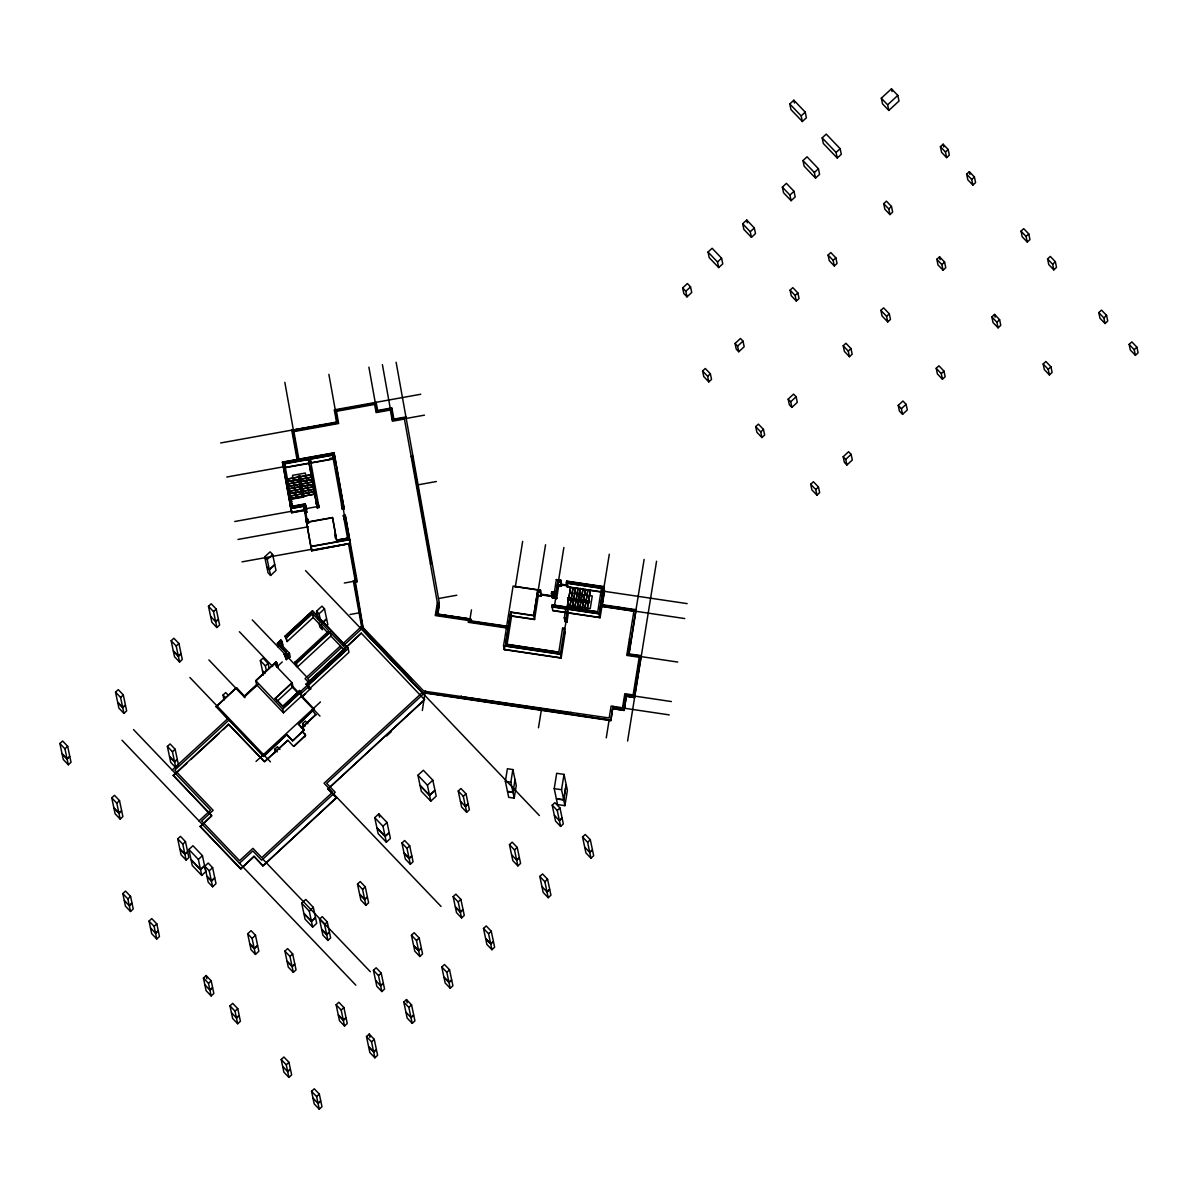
<?xml version="1.0" encoding="UTF-8"?>
<svg xmlns="http://www.w3.org/2000/svg" width="1198" height="1198" viewBox="0 0 1198 1198"><rect width="100%" height="100%" fill="white"/><g stroke="black" fill="none" stroke-linecap="round" stroke-linejoin="round"><path stroke-width="1.5" d="M580.236 588.218L580.087 593.819L579.143 594.163L581 594.208L580.072 594.552L579.862 601.98M315.958 714.697L301.477 728.144M438.468 602.834L436.566 614.634L469.811 619.576L469.526 621.388L507.907 627.078M422.34 710.519L425.35 690.662M437.869 614.095L439.322 605.08M508.147 626.973L470.5 621.373L470.724 619.231L437.465 614.289L470.724 619.231M460.96 697.79L461.26 695.993M602.25 605.26L636.138 610.306L602.25 605.26L604.541 591.018L603.612 586.601L566.609 581.105L566.369 583.171L601.546 588.398M568.631 599.404L568.78 598.506M571.91 607.596L573.438 601.052M579.338 608.689L580.85 602.145M588.413 602.354L588.562 601.441M570.518 714.068L570.802 712.271M355.147 580.431L353.32 580.76L361.646 627.108L360.523 627.737L423.822 694.316L425.185 693.058L610.845 720.657L612.927 706.341M298.901 459.493L293.899 431.594L338.645 423.508L336.458 411.318L374.645 404.43L376.097 412.591L390.353 410.016L392.36 421.232L404.415 419.045L437.36 602.729L435.293 615.547L468.538 620.489L468.253 622.301L507.727 628.156M438.094 602.834L436.147 614.948L469.391 619.89L469.107 621.687L507.847 627.438M437.54 614.634L439.247 602.699L437.36 602.729M470.02 618.872L471.473 609.857M541.331 594.223L540.478 590.15L513.088 586.077L503.564 645.842L560.35 654.288L564.408 628.501L562.566 628.231L558.807 652.206L505.676 644.314L510.782 612.043L533.679 615.443L534.548 619.516L511.636 616.116L510.782 612.043M565.201 632.319L561.158 658.091L504.358 649.66L504.882 645.797M505.676 644.314L510.842 612.313L533.739 615.712L537.588 591.812L540.238 592.216L540.478 590.15M515.26 587.26L522.657 541.346M507.054 644.569L511.591 615.862L534.488 619.261M512.879 769.565L510.857 782.174L512.954 792.163L507.458 791.339L505.361 781.366L507.398 768.742L512.879 769.565L514.99 779.539L513.029 792.477L514.212 798.138L508.716 797.329L507.533 791.653L513.029 792.477M533.679 615.443L537.528 591.557L540.193 591.947L541.047 596.02L538.396 595.631L537.528 591.557M538.157 590.659L545.554 544.746M534.548 619.516L538.336 595.376L540.987 595.765M541.047 596.02L541.286 593.953M514.212 798.138L516.248 785.514L515.05 779.853M556.606 598.356L552.218 597.682L551.649 591.812L554.36 592.456L551.649 591.812M551.709 592.067L551.424 593.879L554.075 594.268M552.218 597.682L552.458 595.616M602.339 592.201L567.163 586.975L566.31 582.902L601.486 588.128L597.757 611.834L552.278 604.825L552.038 606.892L599.299 613.915L603.657 586.87L566.654 581.359M551.365 593.609L555.857 594.807L557.939 581.914L560.694 582.318L560.919 580.266L556.351 579.577L554.36 592.456M561.727 584.07L561.443 585.882L558.687 585.463L556.666 598.626L552.173 597.428M556.666 598.626L555.812 594.552L557.879 581.659L560.634 582.063L561.488 586.136L558.747 585.732L557.879 581.659M554.569 605.17L555.737 597.952M558.493 580.91L563.869 547.471M538.471 727.77L541.391 709.74M561.488 586.136L560.919 580.266M566.699 608.509L568.496 600.318M567.103 608.869L568.556 599.854M568.855 598.057L570.592 587.245M564.632 630.103L566.399 619.081M566.968 622.032L566.1 617.958L564.273 617.689L565.127 621.762L566.968 622.032L568.361 612.762M569.439 607.221L570.967 600.677M569.874 607.446L571.042 600.228M571.326 598.431L573.063 587.604M572.345 607.805L573.513 600.602M573.797 598.79L575.549 587.978M574.127 609.602L575.909 601.411M574.531 609.977L575.983 600.962M576.268 599.165L578.02 588.338M576.597 609.977L578.379 601.785M577.286 608.539L578.454 601.336M578.739 599.524L580.491 588.712M579.772 608.913L580.925 601.696M581.225 599.899L582.962 589.072M581.539 610.71L583.321 602.519M581.943 611.085L583.396 602.07M583.696 600.258L585.433 589.446M554.225 788.628L556.696 773.294L564.018 774.387L566.13 784.361L563.659 799.695L556.321 798.602L554.225 788.628L561.548 789.707L563.659 799.695M584.01 611.085L585.807 602.879M584.714 609.647L585.867 602.429M586.166 600.632L587.904 589.805M586.75 609.797L588.278 603.253M587.185 610.007L588.353 602.804M588.637 600.992L590.374 590.18M561.548 789.707L564.018 774.387M563.719 800.009L566.19 784.675L567.388 790.351L564.917 805.67L557.579 804.577L556.396 798.916L563.719 800.009L564.917 805.67M599.255 613.646L551.979 606.622L552.847 610.695L600.108 617.719L599.255 613.646L603.612 586.601M599.135 617.329L600.003 611.923M609.303 554.21L603.343 591.183L687.158 603.627M600.108 617.719L604.406 590.419M618.767 608.988L619.067 607.176M606.263 737.848L609.168 719.818M610.845 720.657L612.687 708.407L624.218 710.444L612.762 708.752M630.148 639.103L627.617 654.797L640.076 656.639L633.772 695.768L625.431 694.541L623.17 708.602L612.807 707.06M630.507 639.163L628.037 654.482L640.496 656.339L634.071 696.188L625.745 694.945L623.469 709.006L612.762 707.419M644.12 559.391L628.89 653.868L641.349 655.725M639.462 656.025L629.01 654.482L636.063 609.962M624.143 710.1L626.359 695.783L634.685 697.011M624.218 710.444L626.404 696.038L634.551 697.58L626.479 696.382M634.476 697.236L641.125 655.95L629.01 654.482M627.602 741.008L656.564 561.233M315.868 714.847L311.989 709.905M305.475 735.258L293.839 746.384L305.58 735.557L302.24 731.259M578.889 594.013L578.035 594.642L578.514 593.07L578.889 594.013L569.724 592.651M581.27 594.358L581.914 593.564L581.629 595.301L581.27 594.358L592.261 595.99L590.225 608.614L567.687 605.275M315.763 714.532L301.402 727.8M59.9 743.524L62.61 741.023L67.672 746.324L69.769 756.297L67.058 758.813L61.996 753.512L59.9 743.524L64.962 748.825L67.058 758.813M115.532 692.144L118.243 689.629L123.304 694.93L125.401 704.918L122.69 707.419L117.629 702.118L115.532 692.144L120.594 697.446L122.69 707.419M171.164 640.75L173.875 638.249L178.936 643.551L181.033 653.524L178.322 656.04L173.261 650.739L171.164 640.75L176.211 646.051L178.322 656.04M208.467 606.293L211.177 603.777L216.239 609.078L218.35 619.067L215.625 621.567L213.529 611.579L208.467 606.293L210.578 616.266L215.7 621.882L216.898 627.542L219.608 625.042L218.41 619.366L215.7 621.882M264.683 556.845L270.119 551.844L272.635 554.479L274.746 564.468L269.31 569.484L266.795 566.834L264.683 556.845L267.214 559.496L269.31 569.484M267.214 559.496L272.635 554.479M64.962 748.825L67.672 746.324M120.594 697.446L123.304 694.93M176.211 646.051L178.936 643.551M213.529 611.579L216.239 609.078M269.385 569.799L274.806 564.782L276.004 570.443L270.583 575.459L268.053 572.809L266.854 567.148L269.385 569.799L270.583 575.459M67.133 759.113L69.843 756.612L71.041 762.287L68.316 764.788L63.269 759.487L62.071 753.827L67.133 759.113L68.316 764.788M122.75 707.733L125.476 705.233L126.659 710.893L123.948 713.394L118.887 708.108L117.703 702.432L122.75 707.733L123.948 713.394M178.382 656.339L181.093 653.838L182.291 659.499L179.58 662.015L174.519 656.714L173.321 651.053L178.382 656.339L179.58 662.015M789.781 103.971L793.855 100.213L805.236 112.133L806.419 117.748L802.346 121.507L790.965 109.587L789.781 103.971L801.163 115.892L802.346 121.507M801.163 115.892L805.236 112.133M822.157 137.875L826.231 134.116L840.142 148.687L841.325 154.302L837.252 158.061L823.34 143.49L822.157 137.875L836.069 152.446L837.252 158.061M278.28 647.249L277.427 643.176L280.811 640.031L282.129 641.619L280.092 643.506L282.084 641.364L282.938 645.437L281.665 644.105M287.146 641.544L286.277 637.471L312.334 613.421L313.187 617.479L287.146 641.544L285.019 636.153L312.423 610.83L348.124 648.223L348.977 652.296L309.369 688.895L308.096 687.562L307.242 683.504L345.503 648.148L307.287 683.759L308.56 685.076L348.184 648.477L312.423 610.83M280.871 640.301L277.472 643.431L286.322 652.7L284.36 654.527L285.618 655.845L288.044 654.303L288.898 658.376L290.26 657.118L289.407 653.045L288.044 654.303M286.442 635.15L312.483 611.1M111.758 797.838L114.469 795.337L119.53 800.623L121.627 810.612L118.916 813.113L113.855 807.826L111.758 797.838L116.805 803.139L118.916 813.113M167.376 746.444L170.101 743.943L175.148 749.244L177.259 759.218L174.549 761.733L169.487 756.432L167.376 746.444L172.437 751.745L174.549 761.733M224.056 700.051L223.008 695.065L225.718 692.564L228.249 695.199M265.028 673.546L262.422 670.581L260.325 660.592L263.036 658.091L268.097 663.393L269.146 668.379M312.393 613.676L286.337 637.74L285.019 636.153M802.974 160.577L807.048 156.818L818.429 168.738L819.612 174.354L815.539 178.113L804.158 166.193L802.974 160.577L814.355 172.497L815.539 178.113M318.294 619.471L316.542 611.16L321.963 606.143L324.493 608.794L326.59 618.782L322.532 622.541M708.033 252.029L712.106 248.271L721.585 258.199L722.768 263.815L718.695 267.573L709.216 257.645L708.033 252.029L717.512 261.958L718.695 267.573M263.575 756.477L286.846 734.569L263.575 756.477L216.134 706.521L236.485 687.712L244.467 696.337L256.417 685.316M216.209 706.865L236.485 687.712M320.465 620.459L319.072 613.81L324.493 608.794M742.67 223.771L746.728 220.013L754.321 227.964L755.504 233.58L751.431 237.339L743.853 229.387L742.67 223.771L750.248 231.723L751.431 237.339M782.354 187.113L786.427 183.354L794.004 191.306L795.187 196.921L791.114 200.68L783.537 192.728L782.354 187.113L789.931 195.064L791.114 200.68M116.805 803.139L119.53 800.623M172.437 751.745L175.148 749.244M266.435 670.88L265.387 665.893L268.097 663.393M881.309 98.191L891.477 88.802L897.796 95.421L898.994 101.036L888.811 110.441L882.492 103.807L881.309 98.191L887.628 104.825L888.811 110.441M283.447 712.84L282.593 708.767L300.908 691.845L301.761 695.918L283.447 712.84L256.597 684.717L255.743 680.644L276.034 661.91L278.146 667.301L276.888 665.983M287.535 653.764L288.404 657.837L286.427 659.664L284.3 654.258L286.277 652.446L277.427 643.176M255.803 680.898L276.079 662.165L277.352 663.497M682.635 287.939L687.397 283.552L690.557 286.876L691.74 292.492L686.993 296.864L683.818 293.555L682.635 287.939L685.81 291.264L686.993 296.864M277.292 663.228L275.375 665.309L292.132 682.86L275.181 698.524L282.728 706.446L299.695 690.782M322.591 622.855L326.665 619.096L327.863 624.757M244.392 695.993L256.342 684.957M244.302 697.026L257.87 684.492M276.858 666.942L282.279 661.94M118.976 813.427L121.687 810.926L122.885 816.587L120.174 819.103L115.113 813.801L113.915 808.126L118.976 813.427L120.174 819.103M174.608 762.048L177.319 759.532L178.517 765.208L175.807 767.708L170.745 762.407L169.547 756.747L174.608 762.048L175.807 767.708M685.81 291.264L690.557 286.876M717.512 261.958L721.585 258.199M750.248 231.723L754.321 227.964M789.931 195.064L794.004 191.306M814.355 172.497L818.429 168.738M836.069 152.446L840.142 148.687M887.628 104.825L897.796 95.421M172.153 770.029L227.845 718.575M229.118 719.908L174.773 770.104L213.154 810.297L201.623 820.959L239.555 860.688L252.928 848.349L261.778 857.618L332.61 792.192L324.074 783.252L422.43 692.384M205.322 821.858L211.732 815.928L173.276 775.376L228.638 724.236L264.429 761.629L287.879 740.289L293.525 746.384M173.351 775.735L186.858 763.261M190.901 759.517L219.264 733.311M223.307 729.567L228.638 724.236M330.034 631.96L330.903 636.033L297.254 667.121L296.385 663.048L330.034 631.96L345.548 648.418M330.094 632.215L296.445 663.303L295.187 661.97L328.836 630.897L312.334 613.421M275.181 698.524L292.087 682.605L292.941 686.679L277.292 701.13M340.187 646.216L305.041 678.682L309.473 683.309M342.898 643.715L361.526 626.509M539.399 815.553L360.598 628.081L362.32 626.764L354.174 581.344M341.46 647.534L307.661 678.757L310.986 682.231M344.155 645.033L361.736 628.8M306.164 684.028L310.671 689.015L306.164 684.028L361.257 633.143L424.556 699.707L327.893 789.033L336.428 797.973L262.886 865.899L253.961 856.285L240.663 868.969L254.036 856.63M306.239 684.387L310.267 680.659M314.295 676.93L343.871 649.63L330.903 636.033M346.551 647.145L361.257 633.143M282.728 706.446L299.635 690.512L300.953 692.1L282.638 709.021L255.743 680.644M300.384 691.71L308.171 684.507M309.369 688.895L308.5 684.822L348.124 648.223M300.354 694.226L308.171 687.008M301.821 696.772L310.596 688.67M301.881 697.131L305.655 693.657M256.028 761.464L320.48 701.938M298.452 724.266L314.385 709.126L298.452 724.266L304.142 730.226L292.597 740.873L286.906 734.913M177.723 838.855L180.434 836.354L185.495 841.64L187.607 851.628L184.881 854.129L179.82 848.843L177.723 838.855L182.785 844.156L184.881 854.129M275.435 752.569L274.731 749.244L277.442 746.728L279.973 749.379M303.603 728.534L302.555 723.547L305.265 721.046L307.796 723.697M199.003 820.885L210.534 810.237L133.517 729.567M264.893 761.539L287.879 740.289M122.81 893.603L125.52 891.102L130.582 896.404L131.975 903.022L129.264 905.523L127.857 898.904L122.81 893.603L124.203 900.222L129.339 905.883L130.522 911.498L133.233 908.997L132.05 903.382L129.339 905.883M292.597 740.873L304.067 729.881L298.377 723.921M240.663 868.969L200.201 826.59L211.657 815.583L173.276 775.376M200.201 826.59L202.762 824.224M182.785 844.156L185.495 841.64M940.385 146.695L943.111 144.194L948.157 149.495L949.34 155.096L946.63 157.612L941.568 152.311L940.385 146.695L945.447 151.996L946.63 157.612M127.857 898.904L130.582 896.404M702.582 370.991L705.293 368.49L710.354 373.776L711.537 379.392L708.812 381.907L703.765 376.606L702.582 370.991L707.629 376.292L708.812 381.907M790.096 290.156L792.806 287.64L797.868 292.941L799.051 298.557L796.326 301.057L791.279 295.771L790.096 290.156L795.143 295.442L796.326 301.057M828.088 255.054L830.798 252.553L835.86 257.855L837.043 263.455L834.317 265.971L829.271 260.67L828.088 255.054L833.134 260.355L834.317 265.971M883.705 203.675L886.43 201.159L891.477 206.46L892.66 212.076L889.949 214.577L884.888 209.276L883.705 203.675L888.766 208.961L889.949 214.577M735.048 343.482L740.469 338.48L743 341.131L744.183 346.731L738.762 351.748L736.231 349.097L735.048 343.482L737.579 346.132L738.762 351.748M188.88 849.487L192.953 845.728L202.432 855.657L204.544 865.645L200.47 869.404L190.991 859.475L188.88 849.487L198.374 859.43L200.47 869.404M184.956 854.444L187.667 851.943L188.865 857.603L186.139 860.119L181.093 854.818L179.895 849.142L184.956 854.444L186.139 860.119M945.447 151.996L948.157 149.495M737.579 346.132L743 341.131M707.629 376.292L710.354 373.776M795.143 295.442L797.868 292.941M833.134 260.355L835.86 257.855M888.766 208.961L891.477 206.46M198.374 859.43L202.432 855.657M200.53 869.718L204.603 865.959L205.801 871.62L201.728 875.379L192.249 865.45L191.051 859.775L200.53 869.718L201.728 875.379M204.813 866.184L208.212 863.039L212.63 867.681L214.742 877.67L211.342 880.8L206.925 876.157L204.813 866.184L209.246 870.811L211.342 880.8M149.046 921.097L151.757 918.581L156.818 923.883L158.211 930.502L155.5 933.002L154.108 926.383L149.046 921.097L150.439 927.716L155.575 933.377L156.758 938.992L159.469 936.477L158.286 930.861L155.575 933.377M209.246 870.811L212.63 867.681M966.636 174.189L969.347 171.673L974.408 176.975L975.591 182.59L972.881 185.091L967.819 179.79L966.636 174.189L971.698 179.475L972.881 185.091M154.108 926.383L156.818 923.883M211.417 881.114L214.801 877.969L215.999 883.645L212.6 886.775L208.182 882.132L206.984 876.472L211.417 881.114L212.6 886.775M971.698 179.475L974.408 176.975M239.465 863.279L252.838 850.924L261.688 860.194L335.23 792.267L326.695 783.327L425.05 692.459L610.725 720.043M423.763 693.971L425.11 692.714L610.77 720.298M327.893 789.033L424.571 699.722M386.654 735.961L391.402 731.589M262.886 865.899L336.353 797.628L327.818 788.688M880.874 310.357L883.6 307.856L889.29 313.816L890.473 319.432L887.763 321.933L882.057 315.973L880.874 310.357L886.565 316.317L887.763 321.933M755.698 426.623L758.409 424.122L763.47 429.423L764.653 435.039L761.928 437.54L756.881 432.238L755.698 426.623L760.745 431.924L761.928 437.54M843.212 345.788L845.923 343.272L850.984 348.573L852.167 354.189L849.442 356.69L844.395 351.403L843.212 345.788L848.259 351.089L849.442 356.69M936.821 259.307L939.546 256.791L944.593 262.092L945.776 267.708L943.066 270.209L938.004 264.923L936.821 259.307L941.883 264.608L943.066 270.209M788.164 399.129L793.585 394.112L796.116 396.763L797.299 402.378L791.878 407.395L789.347 404.744L788.164 399.129L790.695 401.779L791.878 407.395M790.695 401.779L796.116 396.763M760.745 431.924L763.47 429.423M848.259 351.089L850.984 348.573M941.883 264.608L944.593 262.092M886.565 316.317L889.29 313.816M417.922 775.271L423.343 770.254L432.837 780.197L434.934 790.171L429.513 795.187L420.019 785.244L417.922 775.271L427.401 785.199L429.513 795.187M247.672 933.796L251.056 930.651L255.488 935.294L257.585 945.282L254.201 948.412L249.768 943.769L247.672 933.796L252.089 938.423L254.201 948.412M374.749 817.635L378.823 813.876L387.044 822.487L389.14 832.475L385.082 836.234L376.861 827.623L374.749 817.635L382.971 826.246L385.082 836.234M203.42 978.047L206.146 975.546L211.192 980.848L212.6 987.466L209.875 989.967L208.482 983.348L203.42 978.047L204.828 984.666L209.964 990.327L211.148 995.942L213.858 993.442L212.675 987.826L209.964 990.327M252.089 938.423L255.488 935.294M1021.01 231.139L1023.721 228.638L1028.783 233.939L1029.966 239.555L1027.255 242.056L1022.194 236.755L1021.01 231.139L1026.072 236.44L1027.255 242.056M208.482 983.348L211.192 980.848M382.971 826.246L387.044 822.487M427.401 785.199L432.837 780.197M301.701 903.202L305.775 899.443L313.352 907.38L315.463 917.369L311.39 921.127L303.798 913.175L301.701 903.202L309.294 911.139L311.39 921.127M254.261 948.726L257.66 945.581L258.843 951.257L255.459 954.387L251.026 949.744L249.828 944.084L254.261 948.726L255.459 954.387M1026.072 236.44L1028.783 233.939M385.142 836.548L389.215 832.79L390.398 838.45L386.34 842.209L378.119 833.598L376.921 827.938L385.142 836.548L386.34 842.209M429.573 795.502L435.009 790.485L436.192 796.146L430.771 801.163L421.292 791.234L420.094 785.559L429.573 795.502L430.771 801.163M309.294 911.139L313.352 907.38M311.45 921.442L315.523 917.683L316.721 923.344L312.648 927.102L305.056 919.165L303.873 913.49L311.45 921.442L312.648 927.102M284.899 951.122L287.625 948.606L292.671 953.908L294.783 963.896L292.072 966.397L287.011 961.096L284.899 951.122L289.961 956.423L292.072 966.397M319.507 919.151L322.217 916.65L327.279 921.951L329.375 931.924L326.665 934.44L321.603 929.139L319.507 919.151L324.568 924.452L326.665 934.44M357.498 884.064L360.209 881.563L365.27 886.849L367.367 896.838L364.656 899.339L359.595 894.052L357.498 884.064L362.56 889.365L364.656 899.339M401.929 843.018L404.639 840.517L409.701 845.803L411.812 855.791L409.087 858.292L404.04 852.991L401.929 843.018L406.991 848.319L409.087 858.292M458.235 791.009L460.945 788.494L466.007 793.795L468.119 803.768L465.393 806.284L463.297 796.296L458.235 791.009L460.346 800.983L465.468 806.598L466.666 812.259L469.376 809.758L468.178 804.083L465.468 806.598M229.986 1005.871L232.697 1003.355L237.758 1008.656L239.151 1015.275L236.44 1017.791L235.048 1011.172L229.986 1005.871L231.379 1012.49L236.515 1018.15L237.698 1023.766L240.409 1021.25L239.226 1015.649L236.515 1018.15M289.961 956.423L292.671 953.908M324.568 924.452L327.279 921.951M362.56 889.365L365.27 886.849M406.991 848.319L409.701 845.803M463.297 796.296L466.007 793.795M1047.576 258.963L1050.287 256.447L1055.348 261.748L1056.531 267.364L1053.821 269.879L1048.759 264.578L1047.576 258.963L1052.638 264.264L1053.821 269.879M235.048 1011.172L237.758 1008.656M810.702 484.247L813.427 481.746L818.474 487.032L819.657 492.648L816.946 495.163L811.885 489.862L810.702 484.247L815.763 489.548L816.946 495.163M936.207 368.31L938.918 365.809L943.979 371.11L945.162 376.711L942.452 379.227L937.39 373.926L936.207 368.31L941.269 373.611L942.452 379.227M991.839 316.931L994.55 314.415L999.611 319.716L1000.794 325.332L998.084 327.833L993.022 322.532L991.839 316.931L996.901 322.217L998.084 327.833M898.215 405.403L902.963 401.031L906.122 404.34L907.305 409.956L902.558 414.328L899.399 411.019L898.215 405.403L901.375 408.713L902.558 414.328M843.182 456.738L848.603 451.736L851.134 454.386L852.317 460.002L846.896 465.004L844.365 462.353L843.182 456.738L845.713 459.388L846.896 465.004M292.132 966.711L294.843 964.21L296.041 969.871L293.33 972.372L288.269 967.085L287.071 961.41L292.132 966.711L293.33 972.372M326.725 934.754L329.45 932.239L330.633 937.914L327.923 940.415L322.861 935.114L321.678 929.453L326.725 934.754L327.923 940.415M364.716 899.653L367.442 897.152L368.625 902.813L365.914 905.329L360.853 900.027L359.67 894.352L364.716 899.653L365.914 905.329M409.162 858.607L411.872 856.106L413.07 861.766L410.345 864.282L405.298 858.981L404.1 853.305L409.162 858.607L410.345 864.282M1052.638 264.264L1055.348 261.748M845.713 459.388L851.134 454.386M901.375 408.713L906.122 404.34M815.763 489.548L818.474 487.032M941.269 373.611L943.979 371.11M996.901 322.217L999.611 319.716M336.129 1004.763L338.839 1002.262L343.901 1007.563L345.997 1017.536L343.287 1020.052L338.225 1014.751L336.129 1004.763L341.19 1010.064L343.287 1020.052M373.432 970.305L376.157 967.789L381.204 973.09L383.315 983.079L380.605 985.58L378.493 975.591L373.432 970.305L375.543 980.278L380.664 985.894L381.863 991.555L384.573 989.054L383.375 983.378L380.664 985.894M411.423 935.204L414.149 932.703L419.195 937.989L421.307 947.977L418.596 950.478L413.535 945.192L411.423 935.204L416.485 940.505L418.596 950.478M453.144 896.658L455.869 894.157L460.916 899.458L463.027 909.432L460.317 911.948L455.255 906.646L453.144 896.658L458.205 901.959L460.317 911.948M509.45 844.65L512.175 842.149L517.222 847.435L519.333 857.424L516.623 859.924L514.511 849.951L509.45 844.65L511.561 854.638L516.682 860.239L517.88 865.914L520.591 863.399L519.393 857.738L516.682 860.239M552.203 805.176L554.914 802.66L559.975 807.961L562.072 817.949L559.361 820.45L557.25 810.462L552.203 805.176L554.3 815.149L559.421 820.765L560.619 826.425L563.33 823.925L562.132 818.249L559.421 820.765M281.201 1059.511L283.911 1057.01L288.973 1062.312L290.365 1068.93L287.655 1071.431L286.262 1064.812L281.201 1059.511L282.593 1066.13L287.73 1071.791L288.913 1077.406L291.638 1074.906L290.455 1069.29L287.73 1071.791M341.19 1010.064L343.901 1007.563M378.493 975.591L381.204 973.09M416.485 940.505L419.195 937.989M458.205 901.959L460.916 899.458M514.511 849.951L517.222 847.435M557.25 810.462L559.975 807.961M1043.159 363.997L1045.869 361.497L1050.931 366.798L1052.114 372.413L1049.403 374.914L1044.342 369.613L1043.159 363.997L1048.22 369.298L1049.403 374.914M1098.791 312.603L1101.501 310.102L1106.563 315.403L1107.746 321.019L1105.035 323.52L1099.974 318.219L1098.791 312.603L1103.852 317.904L1105.035 323.52M286.262 1064.812L288.973 1062.312M343.347 1020.352L346.072 1017.851L347.255 1023.511L344.545 1026.027L339.483 1020.726L338.3 1015.065L343.347 1020.352L344.545 1026.027M418.656 950.793L421.367 948.292L422.565 953.952L419.854 956.468L414.793 951.167L413.595 945.492L418.656 950.793L419.854 956.468M460.376 912.262L463.087 909.746L464.285 915.422L461.574 917.923L456.513 912.621L455.315 906.961L460.376 912.262L461.574 917.923M1048.22 369.298L1050.931 366.798M1103.852 317.904L1106.563 315.403M366.483 1036.555L369.194 1034.054L374.255 1039.355L376.352 1049.328L373.641 1051.844L368.58 1046.543L366.483 1036.555L371.53 1041.856L373.641 1051.844M403.786 1002.097L406.496 999.581L411.558 1004.882L413.669 1014.856L410.959 1017.372L408.847 1007.383L403.786 1002.097L405.897 1012.07L411.019 1017.686L412.217 1023.347L414.927 1020.846L413.729 1015.17L411.019 1017.686M441.777 966.996L444.488 964.495L449.55 969.781L451.661 979.769L448.936 982.27L443.889 976.984L441.777 966.996L446.839 972.297L448.936 982.27M483.498 928.45L486.208 925.949L491.27 931.25L493.381 941.224L490.671 943.739L485.609 938.438L483.498 928.45L488.559 933.751L490.671 943.739M539.804 876.442L542.529 873.941L547.576 879.227L549.687 889.216L546.977 891.716L544.865 881.743L539.804 876.442L541.915 886.415L547.037 892.031L548.235 897.706L550.945 895.191L549.747 889.53L547.037 892.031M582.542 836.968L585.268 834.452L590.314 839.753L592.426 849.726L589.716 852.242L587.604 842.254L582.542 836.968L584.654 846.941L589.775 852.557L590.973 858.217L593.684 855.716L592.486 850.041L589.775 852.557M311.555 1091.303L314.265 1088.802L319.327 1094.103L320.72 1100.722L318.009 1103.223L316.616 1096.604L311.555 1091.303L312.948 1097.922L318.084 1103.583L319.267 1109.198L321.977 1106.697L320.794 1101.082L318.084 1103.583M371.53 1041.856L374.255 1039.355M408.847 1007.383L411.558 1004.882M446.839 972.297L449.55 969.781M488.559 933.751L491.27 931.25M544.865 881.743L547.576 879.227M587.604 842.254L590.314 839.753M1129.145 344.395L1131.855 341.894L1136.917 347.195L1138.1 352.811L1135.39 355.312L1130.328 350.011L1129.145 344.395L1134.207 349.696L1135.39 355.312M316.616 1096.604L319.327 1094.103M373.701 1052.144L376.412 1049.643L377.61 1055.303L374.899 1057.819L369.838 1052.518L368.64 1046.857L373.701 1052.144L374.899 1057.819M449.01 982.585L451.721 980.084L452.919 985.744L450.208 988.26L445.147 982.959L443.949 977.283L449.01 982.585L450.208 988.26M490.731 944.054L493.441 941.538L494.639 947.214L491.929 949.715L486.867 944.413L485.669 938.753L490.731 944.054L491.929 949.715M1134.207 349.696L1136.917 347.195M296.46 497.41L297.089 496.571L295.487 497.08L296.46 497.41L292.507 475.351L305.295 473.045L309.249 495.103M420.723 394.262L334.317 409.851L336.623 422.654L291.803 430.381L336.623 422.654M377.61 410.465L391.851 407.889L393.992 419.704L404.325 417.847M220.687 442.961L336.503 422.055M392.046 419.435L405.927 416.934M406.197 418.446L424.466 415.152M303.304 496.182L289.017 498.593L282.458 462.099L334.017 452.799L334.886 456.872M282.518 462.368L334.077 453.054M284.615 463.566L308.365 459.283L309.219 463.356L285.468 467.639L284.615 463.566L291.638 502.082L289.811 502.396L288.958 498.338L290.785 498.009L291.638 502.082M310.192 458.954L332.52 454.926L333.373 458.999L311.046 463.027L310.192 458.954L319.027 507.503L317.2 507.832L308.365 459.283M284.66 463.821L308.41 459.538L317.2 507.832M310.237 459.208L332.565 455.18M226.796 477.029L284.345 466.651L287.206 482.659M329.555 458.49L334.991 457.501M285.409 467.385L309.159 463.087M310.986 462.757L333.314 458.729M287.505 479.035L298.467 477.059M300.294 476.729L311.255 474.752M411.154 456.633L412.981 456.303M298.916 476.969L299.829 476.804M287.939 481.461L298.901 479.485M300.728 479.155L311.69 477.178M288.374 483.872L299.335 481.896M301.162 481.566L312.124 479.589M288.808 486.298L299.77 484.321M301.596 483.992L312.558 482.015M289.242 488.724L300.204 486.747M302.031 486.418L312.992 484.441M289.676 491.15L300.638 489.158M302.465 488.829L313.427 486.852M290.111 493.561L301.072 491.584M302.899 491.255L313.861 489.278M290.545 495.987L301.507 494.01M303.334 493.681L314.295 491.704M303.768 496.092L314.73 494.115M291.054 498.847L303.394 496.631L299.755 476.37L298.841 476.519L302.39 496.346M291.144 499.296L303.933 496.99L300.129 475.831L298.302 476.16L301.941 496.421M289.766 502.142L291.593 501.812M305.655 505.691L305.894 508.596L304.067 508.925L303.603 506.335L290.815 508.641L289.961 503.894L291.788 503.564L292.327 506.514L291.788 503.564M290.006 504.148L291.833 503.819M292.267 506.245L305.325 503.894L306.508 509.764L305.37 505.736M293.959 506.215L305.385 504.148M290.755 507.697L292.582 507.368M418.102 484.816L436.371 481.521M306.448 509.494L306.703 512.415L304.876 512.744L303.543 506.065L290.755 508.371L291.698 512.789L304.487 510.483M316.332 503.759L318.159 503.43L319.027 507.503M305.43 506.005L305.325 503.894M316.392 504.014L318.219 503.684M234.778 521.504L292.312 511.127M306.448 508.581L318.803 506.35M291.563 512.19L304.352 509.884L311.72 550.84L348.588 543.832M317.141 507.578L318.968 507.248M291.623 512.444L304.412 510.138M341.565 505.316L343.392 504.972L334.017 452.799M304.816 512.474L306.643 512.145M342.314 508.865L344.14 508.536M344.185 508.791L343.332 504.717L341.505 505.047L342.358 509.12L344.185 508.791L334.826 456.603M347.645 538.591L343.392 515.544L345.219 515.215L349.606 539.684L310.836 546.677L305.984 519.603L307.811 519.273L308.665 523.346M306.029 519.872L307.856 519.543M308.275 521.879L332.475 517.506L333.329 521.579M332.535 517.776L308.32 522.133L307.811 519.273M343.437 515.799L345.264 515.469M237.998 539.444L308.32 526.761M336.548 540.193L347.465 538.216L336.548 540.193L332.475 517.506M242.011 561.862L312.349 549.178M311.585 550.241L350.355 543.233M311.645 550.496L350.415 543.503L349.561 539.429L310.791 546.423L311.72 550.84M430.396 563.884L432.223 563.554M355.207 580.686L353.44 581.359L356.001 581.015L349.262 543.428M344.305 583.037L353.425 581.374M349.951 614.514L359.071 612.852M438.498 598.521L456.767 595.226M570.518 587.694L568.93 597.607M573.003 588.053L571.401 597.967M575.474 588.428L573.872 598.341M577.945 588.787L576.343 598.715M580.416 589.161L578.814 599.075M582.887 589.521L581.285 599.449M587.829 590.255L586.241 600.183M590.314 590.629L588.712 600.542M555.812 594.552L553.97 594.283L554.839 598.356M583.77 599.809L585.358 589.895M565.082 621.492L566.909 621.777M629.384 639.178L631.211 639.447M560.978 580.521L556.351 579.577M560.844 584.19L568.107 585.268M560.919 584.534L566.369 585.358M557.924 584.429L566.998 585.777M567.118 586.721L602.294 591.947M514.975 586.616L540.538 590.404M540.837 594.148L553.371 596.005M540.912 594.493L551.664 596.095M568.75 598.73L588.532 601.666M541.541 594.927L552.293 596.514M568.676 599.18L588.458 602.13M602.294 604.691L636.003 609.692M602.19 605.409L618.947 607.895M602.13 605.769L618.887 608.255M600.947 606.098L684.762 618.557M602.01 606.488L633.877 611.22L626.764 655.411L639.223 657.253L633.143 694.945L624.817 693.702L622.541 707.763L611.1 706.071L609.183 717.961L423.793 691.141L363.084 627.557L355.462 582.213L357.289 581.884L346.012 519.019M552.338 605.08L595.945 611.564M552.787 610.441L600.048 617.464M564.453 628.77L562.566 628.231M437.42 614.02L470.664 618.962L470.38 620.774L508.012 626.359M508.072 626.614L470.5 621.373M641.2 656.624L677.739 662.06M505.631 644.06L558.807 652.206M504.313 649.391L561.098 657.837M634.835 696.113L671.389 701.549M624.353 708.228L669.233 714.892M612.642 708.138L624.083 709.845M461.14 696.712L570.682 712.99M461.08 697.071L570.622 713.349M505.361 781.366L510.857 782.174M228.713 724.58L264.384 761.614M560.619 826.425L555.558 821.124L554.36 815.464M590.973 858.217L585.912 852.916L584.714 847.256M411.872 679.715L362.036 627.527L362.724 626.883L354.608 581.629L356.435 581.3L349.636 543.368M361.511 627.512L411.603 679.97M360.463 627.482L423.703 693.717M305.55 570.637L360.134 627.797M316.542 611.16L319.072 613.81M313.187 617.479L327.099 632.05M466.666 812.259L461.604 806.958L460.406 801.297M517.88 865.914L512.819 860.613L511.621 854.938M548.235 897.706L543.173 892.405L541.975 886.73M280.047 643.236L289.452 653.299L287.595 654.033M296.385 663.048L295.127 661.715L295.981 665.789M252.239 619.89L306.808 677.05M284.3 654.258L286.427 659.664M307.242 683.504L308.5 684.822M291.473 685.121L299.111 693.133M301.656 695.798L314.46 709.471M239.405 631.735L272.665 666.552M291.848 686.649L298.227 693.342M300.788 696.023L319.971 716.119M260.325 660.592L265.387 665.893M216.898 627.542L211.836 622.241L210.638 616.581M302.555 723.547L305.086 726.198M275.121 698.269L282.683 706.176M302.315 731.604L305.52 734.703M286.846 734.569L292.537 740.529M236.56 688.071L244.467 696.337M208.886 659.933L244.931 697.685M333.523 793.84L441.029 906.422M223.008 695.065L225.538 697.715M274.731 749.244L277.262 751.895M189.883 677.484L270.449 761.868M216.134 706.521L263.5 756.133M262.841 859.131L370.332 971.728M253.961 856.285L262.811 865.555M381.863 991.555L376.801 986.254L375.603 980.593M412.217 1023.347L407.155 1018.045L405.957 1012.385M121.986 740.214L355.821 985.145M200.126 826.246L240.588 868.625M130.522 911.498L125.461 906.197L124.278 900.582M156.758 938.992L151.697 933.691L150.514 928.076M211.148 995.942L206.086 990.641L204.903 985.041M237.698 1023.766L232.637 1018.465L231.454 1012.849M288.913 1077.406L283.866 1072.12L282.683 1066.505M319.267 1109.198L314.205 1103.897L313.022 1098.296M969.347 171.673L969.931 174.489M994.55 314.415L995.149 317.23M943.111 144.194L943.695 146.995M939.546 256.791L940.13 259.607M891.477 88.802L892.076 91.602M793.855 100.213L794.439 103.013M746.728 220.013L747.327 222.828M601.486 588.128L602.07 590.928M566.609 581.105L567.193 583.905M568.421 613.017L567.553 608.943L566.16 618.213L564.333 617.943L565.785 608.928M564.408 628.501L565.261 632.574M554.015 594.013L554.884 598.072M552.278 604.825L552.862 607.626M561.158 658.091L560.29 654.018L503.504 645.587L504.358 649.66M406.047 417.533L393.992 419.704M439.292 602.953L396.119 362.23M334.482 410.734L376.322 403.187L335.605 410.734L337.791 422.924L293.031 431.01L298.152 459.538M345.219 515.215L346.072 519.288M343.392 515.544L344.245 519.618M378.823 813.876L379.526 817.216M306.703 512.415L305.834 508.341L304.007 508.671L303.543 506.065M305.984 519.603L306.838 523.676M406.496 999.581L407.2 1002.906M321.229 624.098L322.427 629.774L319.896 627.123L318.997 622.87M282.458 462.099L283.327 466.172M289.961 503.894L290.815 507.967M299.635 690.512L300.503 694.585M369.194 1034.054L369.897 1037.378M304.711 733.835L305.31 736.68M286.277 652.446L287.131 656.519M280.811 640.031L281.41 642.847M276.034 661.91L276.618 664.71M262.497 670.895L263.38 675.133M206.146 975.546L206.835 978.856M311.66 479.679L301.611 481.491M312.528 484.516L302.48 486.328M303.783 493.591L313.831 491.779M298.002 477.133L287.954 478.96M298.871 481.985L288.823 483.797M300.174 489.248L290.141 491.06M301.042 494.085L291.009 495.897M412.247 456.423L431.49 563.689M411.887 456.498L431.13 563.749M391.252 408.743L393.139 419.24M392.764 419.3L390.952 409.162L376.711 411.738L375.244 403.576M382.417 364.701L390.219 408.189M376.142 402.303L377.729 411.079L391.986 408.503L377.011 411.318L375.543 403.157L335.17 410.435L337.357 422.639L292.612 430.711L297.778 459.568M368.894 367.142L375.229 402.468M328.881 374.36L335.23 409.686M334.721 461.275L335.365 464.884M336.009 468.493L341.19 497.38M341.834 500.989L342.493 504.598M343.137 508.207L344.754 517.236M345.398 520.845L346.057 524.454M346.701 528.063L348.633 538.89M332.52 454.926L342.358 509.12M348.528 543.563L355.267 581.03M333.284 521.325L336.728 540.553M334.691 534.458L335.305 537.902M310.866 467.37L312.468 476.265M313.097 479.829L315.973 495.837M316.616 499.386L317.26 502.95M310.791 474.827L300.743 476.639M313.397 489.353L303.349 491.18M314.265 494.205L304.217 496.017M284.825 382.312L293.345 429.842M301.177 479.065L311.225 477.253M302.046 483.917L312.094 482.09M302.914 488.754L312.963 486.942M306.134 507.712L306.508 509.764M291.743 430.127L297.194 460.421M305.101 508.821L307.736 523.496M299.156 476.939L302.63 496.301M299.74 486.822L289.691 488.634M300.608 491.674L290.56 493.486M301.477 496.511L291.428 498.323M288.404 481.371L298.437 479.559M289.272 486.223L299.305 484.411M287.849 486.223L288.493 489.772M289.122 493.336L291.683 507.563M283.267 465.917L291.698 512.789M568.316 598.446L568.181 599.344L588.877 602.414L589.027 601.516L568.316 598.446M567.942 597.922L567.642 599.719L589.266 602.938L589.551 601.126L567.942 597.922"/></g></svg>
